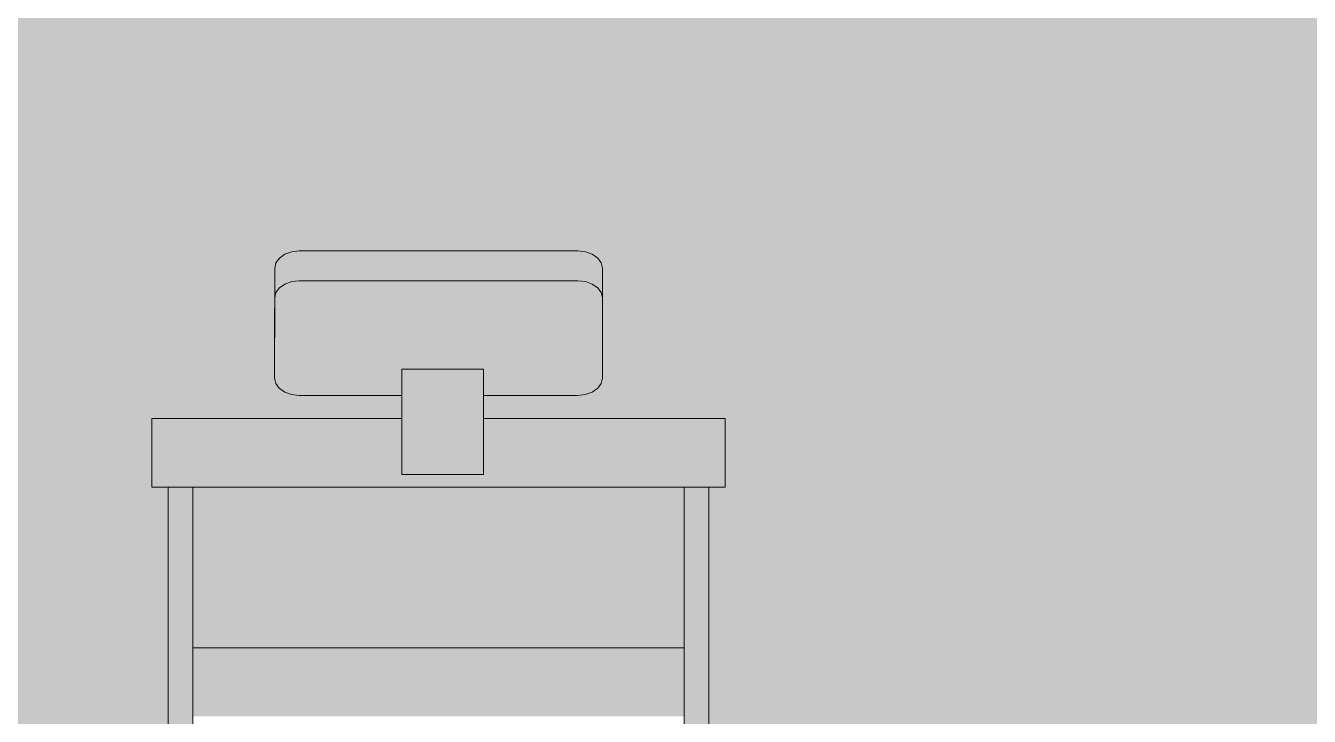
# Model space of a CAD drawing. Header units: centimetres. Extents: x -4381 to 5639, y -3920 to 4826.
# Drawn here: x 22.702 to 23.821, y 29.794 to 30.396 of the extents above; entities that cross this region are included whole.
import ezdxf
from ezdxf.xclip import XClip

# ---------------------------------------------------------------- set-up
doc = ezdxf.new("R2010")
doc.units = ezdxf.units.CM
doc.header["$MEASUREMENT"] = 0
doc.header["$XCLIPFRAME"] = 0
doc.set_wipeout_variables(frame=1)
doc.linetypes.add('Wipeout_Contour', pattern=[100, 0, -100])
for name, color, linetype in [('01- MOBILIER', 7, 'Continuous'), ('Drawing & Figure', 7, 'Continuous'), ('Structural - Bearing', 7, 'Continuous')]:
    doc.layers.add(name, color=color, linetype=linetype)
for name, color, linetype, lineweight in [('01- MOBILIER_Pen_No__101', 252, 'Continuous', 5), ('01- MOBILIER_Pen_No__18', 9, 'Continuous', 5), ('01- MOBILIER_Pen_No__2', 8, 'Continuous', 5), ('01- MOBILIER_Pen_No__7', 7, 'Continuous', 5)]:
    doc.layers.add(name, color=color, linetype=linetype, lineweight=lineweight)
for name, color, linetype, lineweight, true_color in [('01- MOBILIER_Pen_No__102', 7, 'Continuous', 5, 0xcccccc), ('01- MOBILIER_Pen_No__186', 7, 'Continuous', 5, 0xe8e8e8), ('01- MOBILIER_Pen_No__62', 7, 'Continuous', 5, 0xaaaaaa), ('Structural - Bearing_Pen_No__178', 7, 'Continuous', 5, 0xbda888)]:
    doc.layers.add(name, color=color, linetype=linetype, lineweight=lineweight, true_color=true_color)

# ---------------------------------------------------------------- blocks, each defined once
blk = doc.blocks.new('Drawing_8_8', base_point=(-322.5754, 32.2036))
at = {"color": 254, "linetype": 'Wipeout_Contour', "lineweight": 0, "ltscale": 7239.201448}
blk.add_wipeout([(24.3121, 31.9036), (19.2121, 31.9036), (19.2121, 28.9036), (20.2619, 28.9036), (20.2619, 28.9073), (20.2619, 28.9179), (20.2619, 28.9286), (20.2321, 28.9286), (20.2321, 28.9311), (20.2321, 28.9382), (20.2321, 28.9492), (20.2321, 28.9632), (20.2321, 28.9786), (20.2321, 28.9941), (20.2321, 29.008), (20.2321, 29.0191), (20.2321, 29.0262), (20.2321, 29.0286), (20.2321, 29.0366), (20.2321, 29.0482), (20.2321, 29.9936), (20.212, 29.9936), (20.212, 30.0536), (20.5171, 30.0536), (20.5171, 30.0736), (20.3921, 30.0736), (20.3828, 30.0743), (20.3745, 30.0765), (20.3678, 30.0798), (20.3636, 30.084), (20.3621, 30.0886), (20.3621, 30.1146), (20.3621, 30.1846), (20.3636, 30.1892), (20.3679, 30.1934), (20.3745, 30.1967), (20.3829, 30.1989), (20.3921, 30.1996), (20.7321, 30.1996), (20.7414, 30.1989), (20.7498, 30.1967), (20.7564, 30.1934), (20.7607, 30.1892), (20.7621, 30.1846), (20.7621, 30.1586), (20.7621, 30.0886), (20.7606, 30.084), (20.7564, 30.0798), (20.7497, 30.0765), (20.7414, 30.0743), (20.7321, 30.0736), (20.6171, 30.0736), (20.6171, 30.0536), (20.9121, 30.0536), (20.9121, 29.9936), (20.8921, 29.9936), (20.8921, 29.057), (20.8921, 29.0264), (20.8921, 28.996), (20.8921, 28.9688), (20.8921, 28.9472), (20.8921, 28.9334), (20.8921, 28.9286), (20.8621, 28.9286), (20.8621, 28.9179), (20.8621, 28.9073), (20.8621, 28.9036), (21.7385, 28.9036), (21.7385, 28.9536), (21.8985, 28.9536), (21.8985, 29.1754), (21.8486, 29.1754), (21.8485, 29.0033), (21.8385, 29.0033), (21.8385, 29.0003), (21.7685, 29.0003), (21.7685, 29.0103), (21.8385, 29.0103), (21.8386, 29.1886), (21.8985, 29.1886), (21.8985, 29.8229), (21.8696, 29.8232), (21.8361, 29.8249), (21.8139, 29.8287), (21.8114, 29.8316), (21.8114, 29.8612), (21.8146, 29.8637), (21.8216, 29.8663), (21.8416, 29.8709), (21.8878, 29.8898), (21.8959, 29.8928), (21.8986, 29.893), (21.8986, 29.9511), (21.7636, 29.9511), (21.7636, 29.9705), (21.7636, 30.0238), (22.0636, 30.0238), (22.0636, 30.0044), (22.0636, 29.9511), (21.9286, 29.9511), (21.9286, 29.893), (21.9311, 29.8928), (21.9393, 29.8898), (21.9854, 29.8709), (22.0054, 29.8663), (22.0124, 29.8637), (22.0156, 29.8612), (22.0156, 29.8316), (22.0131, 29.8287), (21.9909, 29.8249), (21.9574, 29.8232), (21.9286, 29.8229), (21.9286, 29.302), (21.9286, 29.2792), (21.9286, 29.1886), (21.9786, 29.1886), (21.9786, 29.3607), (21.9886, 29.3607), (21.9886, 29.3637), (22.0586, 29.3637), (22.0586, 29.3537), (21.9886, 29.3537), (21.9886, 29.1754), (21.9286, 29.1754), (21.9286, 28.9536), (22.0885, 28.9536), (22.0886, 28.9336), (22.0886, 28.9036), (22.8734, 28.9036), (22.8734, 28.9638), (22.8477, 28.9638), (22.8477, 28.9472), (22.8477, 28.9334), (22.8477, 28.9286), (22.8263, 28.9286), (22.8263, 28.9311), (22.8263, 28.9382), (22.8263, 28.9492), (22.8263, 28.9632), (22.8263, 28.9786), (22.8263, 28.9941), (22.8263, 29.008), (22.8263, 29.0191), (22.8263, 29.0262), (22.8263, 29.0286), (22.8263, 29.0366), (22.8263, 29.0482), (22.8263, 29.9936), (22.8119, 29.9936), (22.8119, 30.0536), (23.0299, 30.0536), (23.0299, 30.0736), (22.9406, 30.0736), (22.9339, 30.0743), (22.928, 30.0765), (22.9232, 30.0798), (22.9202, 30.084), (22.9191, 30.0886), (22.9191, 30.1146), (22.9192, 30.1846), (22.9202, 30.1892), (22.9233, 30.1934), (22.928, 30.1967), (22.934, 30.1989), (22.9406, 30.1996), (23.1835, 30.1996), (23.1901, 30.1989), (23.196, 30.1967), (23.2008, 30.1934), (23.2038, 30.1892), (23.2049, 30.1846), (23.2049, 30.1586), (23.2049, 30.0886), (23.2038, 30.084), (23.2008, 30.0798), (23.196, 30.0765), (23.19, 30.0743), (23.1834, 30.0736), (23.1013, 30.0736), (23.1013, 30.0536), (23.312, 30.0536), (23.312, 29.9936), (23.2977, 29.9936), (23.2978, 29.057), (23.2978, 29.0264), (23.2978, 28.996), (23.2977, 28.9688), (23.2977, 28.9472), (23.2977, 28.9334), (23.2977, 28.9286), (23.2763, 28.9286), (23.2763, 28.9311), (23.2763, 28.9408), (23.2763, 28.9492), (23.2763, 28.9638), (23.2506, 28.9638), (23.2506, 28.9036), (24.3121, 28.9036)], dxfattribs=at).dxf.layer = 'Structural - Bearing'
at = {"layer": 'Structural - Bearing_Pen_No__178', "linetype": 'Continuous', "ltscale": 10}
blk.add_hatch(color=256, dxfattribs=at).paths.add_polyline_path([(24.3121, 31.9036), (19.2121, 31.9036), (19.2121, 28.9036), (20.2619, 28.9036), (20.2619, 28.9073), (20.2619, 28.9179), (20.2619, 28.9286), (20.2321, 28.9286), (20.2321, 28.9311), (20.2321, 28.9382), (20.2321, 28.9492), (20.2321, 28.9632), (20.2321, 28.9786), (20.2321, 28.9941), (20.2321, 29.008), (20.2321, 29.0191), (20.2321, 29.0262), (20.2321, 29.0286), (20.2321, 29.0366), (20.2321, 29.0482), (20.2321, 29.9936), (20.212, 29.9936), (20.212, 30.0536), (20.5171, 30.0536), (20.5171, 30.0736), (20.3921, 30.0736), (20.3828, 30.0743), (20.3745, 30.0765), (20.3678, 30.0798), (20.3636, 30.084), (20.3621, 30.0886), (20.3621, 30.1146), (20.3621, 30.1846), (20.3636, 30.1892), (20.3679, 30.1934), (20.3745, 30.1967), (20.3829, 30.1989), (20.3921, 30.1996), (20.7321, 30.1996), (20.7414, 30.1989), (20.7498, 30.1967), (20.7564, 30.1934), (20.7607, 30.1892), (20.7621, 30.1846), (20.7621, 30.1586), (20.7621, 30.0886), (20.7606, 30.084), (20.7564, 30.0798), (20.7497, 30.0765), (20.7414, 30.0743), (20.7321, 30.0736), (20.6171, 30.0736), (20.6171, 30.0536), (20.9121, 30.0536), (20.9121, 29.9936), (20.8921, 29.9936), (20.8921, 29.057), (20.8921, 29.0264), (20.8921, 28.996), (20.8921, 28.9688), (20.8921, 28.9472), (20.8921, 28.9334), (20.8921, 28.9286), (20.8621, 28.9286), (20.8621, 28.9179), (20.8621, 28.9073), (20.8621, 28.9036), (21.7385, 28.9036), (21.7385, 28.9536), (21.8985, 28.9536), (21.8985, 29.1754), (21.8486, 29.1754), (21.8485, 29.0033), (21.8385, 29.0033), (21.8385, 29.0003), (21.7685, 29.0003), (21.7685, 29.0103), (21.8385, 29.0103), (21.8386, 29.1886), (21.8985, 29.1886), (21.8985, 29.8229), (21.8696, 29.8232), (21.8361, 29.8249), (21.8139, 29.8287), (21.8114, 29.8316), (21.8114, 29.8612), (21.8146, 29.8637), (21.8216, 29.8663), (21.8416, 29.8709), (21.8878, 29.8898), (21.8959, 29.8928), (21.8986, 29.893), (21.8986, 29.9511), (21.7636, 29.9511), (21.7636, 29.9705), (21.7636, 30.0238), (22.0636, 30.0238), (22.0636, 30.0044), (22.0636, 29.9511), (21.9286, 29.9511), (21.9286, 29.893), (21.9311, 29.8928), (21.9393, 29.8898), (21.9854, 29.8709), (22.0054, 29.8663), (22.0124, 29.8637), (22.0156, 29.8612), (22.0156, 29.8316), (22.0131, 29.8287), (21.9909, 29.8249), (21.9574, 29.8232), (21.9286, 29.8229), (21.9286, 29.302), (21.9286, 29.2792), (21.9286, 29.1886), (21.9786, 29.1886), (21.9786, 29.3607), (21.9886, 29.3607), (21.9886, 29.3637), (22.0586, 29.3637), (22.0586, 29.3537), (21.9886, 29.3537), (21.9886, 29.1754), (21.9286, 29.1754), (21.9286, 28.9536), (22.0885, 28.9536), (22.0886, 28.9336), (22.0886, 28.9036), (22.8734, 28.9036), (22.8734, 28.9638), (22.8477, 28.9638), (22.8477, 28.9472), (22.8477, 28.9334), (22.8477, 28.9286), (22.8263, 28.9286), (22.8263, 28.9311), (22.8263, 28.9382), (22.8263, 28.9492), (22.8263, 28.9632), (22.8263, 28.9786), (22.8263, 28.9941), (22.8263, 29.008), (22.8263, 29.0191), (22.8263, 29.0262), (22.8263, 29.0286), (22.8263, 29.0366), (22.8263, 29.0482), (22.8263, 29.9936), (22.8119, 29.9936), (22.8119, 30.0536), (23.0299, 30.0536), (23.0299, 30.0736), (22.9406, 30.0736), (22.9339, 30.0743), (22.928, 30.0765), (22.9232, 30.0798), (22.9202, 30.084), (22.9191, 30.0886), (22.9191, 30.1146), (22.9192, 30.1846), (22.9202, 30.1892), (22.9233, 30.1934), (22.928, 30.1967), (22.934, 30.1989), (22.9406, 30.1996), (23.1835, 30.1996), (23.1901, 30.1989), (23.196, 30.1967), (23.2008, 30.1934), (23.2038, 30.1892), (23.2049, 30.1846), (23.2049, 30.1586), (23.2049, 30.0886), (23.2038, 30.084), (23.2008, 30.0798), (23.196, 30.0765), (23.19, 30.0743), (23.1834, 30.0736), (23.1013, 30.0736), (23.1013, 30.0536), (23.312, 30.0536), (23.312, 29.9936), (23.2977, 29.9936), (23.2978, 29.057), (23.2978, 29.0264), (23.2978, 28.996), (23.2977, 28.9688), (23.2977, 28.9472), (23.2977, 28.9334), (23.2977, 28.9286), (23.2763, 28.9286), (23.2763, 28.9311), (23.2763, 28.9408), (23.2763, 28.9492), (23.2763, 28.9638), (23.2506, 28.9638), (23.2506, 28.9036), (24.3121, 28.9036)])
at = {"color": 254, "linetype": 'Wipeout_Contour', "lineweight": 0, "ltscale": 151.580097}
blk.add_wipeout([(22.9192, 30.1586), (22.9202, 30.1632), (22.9202, 30.1892), (22.9192, 30.1846)], dxfattribs=at).dxf.layer = '01- MOBILIER'
at = {"color": 254, "linetype": 'Wipeout_Contour', "lineweight": 0, "ltscale": 150.841042}
blk.add_wipeout([(22.812, 29.9936), (22.813, 29.9936), (22.813, 30.0536), (22.812, 30.0536)], dxfattribs=at).dxf.layer = '01- MOBILIER'
at = {"color": 254, "linetype": 'Wipeout_Contour', "lineweight": 0, "ltscale": 152.013484}
blk.add_wipeout([(23.2906, 29.9936), (23.2972, 29.9936), (23.2972, 30.0536), (23.2906, 30.0536)], dxfattribs=at).dxf.layer = '01- MOBILIER'
at = {"color": 254, "linetype": 'Wipeout_Contour', "lineweight": 0, "ltscale": 151.396538}
blk.add_wipeout([(23.1013, 30.0045), (23.1013, 30.0056), (23.0299, 30.0056), (23.0299, 30.0045)], dxfattribs=at).dxf.layer = '01- MOBILIER'
at = {"color": 254, "linetype": 'Wipeout_Contour', "lineweight": 0, "ltscale": 188.495689}
blk.add_wipeout([(22.8477, 29.815), (22.8477, 29.8114), (23.2763, 29.8114), (23.2763, 29.8236), (22.8477, 29.8236)], dxfattribs=at).dxf.layer = '01- MOBILIER'
at = {"color": 254, "linetype": 'Wipeout_Contour', "lineweight": 0, "ltscale": 150.717656}
blk.add_wipeout([(22.8477, 29.7951), (22.8477, 29.7938), (23.2763, 29.7938), (23.2763, 29.7951)], dxfattribs=at).dxf.layer = '01- MOBILIER'
at = {"color": 254, "linetype": 'Wipeout_Contour', "lineweight": 0, "ltscale": 151.124629}
blk.add_wipeout([(23.2763, 29.9936), (22.8477, 29.9936), (22.8477, 29.8534), (23.2763, 29.8534)], dxfattribs=at).dxf.layer = 'Structural - Bearing'
at = {"layer": '01- MOBILIER_Pen_No__102', "linetype": 'Continuous', "ltscale": 10}
blk.add_hatch(color=256, dxfattribs=at).paths.add_polyline_path([(23.2906, 29.9936), (23.2972, 29.9936), (23.2972, 30.0536), (23.2906, 30.0536)])
at = {"layer": '01- MOBILIER_Pen_No__62', "linetype": 'Continuous', "ltscale": 10}
for points in [[(22.9192, 30.1586), (22.9202, 30.1632), (22.9202, 30.1892), (22.9192, 30.1846)], [(22.812, 29.9936), (22.813, 29.9936), (22.813, 30.0536), (22.812, 30.0536)], [(23.1013, 30.0045), (23.1013, 30.0056), (23.0299, 30.0056), (23.0299, 30.0045)], [(22.8477, 29.815), (22.8477, 29.8114), (23.2763, 29.8114), (23.2763, 29.8236), (22.8477, 29.8236)], [(22.8477, 29.7951), (22.8477, 29.7938), (23.2763, 29.7938), (23.2763, 29.7951)]]:
    blk.add_hatch(color=256, dxfattribs=at).paths.add_polyline_path(points)
at = {"layer": 'Structural - Bearing_Pen_No__178', "linetype": 'Continuous', "ltscale": 10}
blk.add_hatch(color=256, dxfattribs=at).paths.add_polyline_path([(23.2763, 29.9936), (22.8477, 29.9936), (22.8477, 29.8534), (23.2763, 29.8534)])
at = {"color": 254, "linetype": 'Wipeout_Contour', "lineweight": 0, "ltscale": 151.59904}
blk.add_wipeout([(22.9202, 30.1632), (22.9233, 30.1674), (22.9233, 30.1934), (22.9202, 30.1892)], dxfattribs=at).dxf.layer = '01- MOBILIER'
at = {"color": 254, "linetype": 'Wipeout_Contour', "lineweight": 0, "ltscale": 150.845972}
blk.add_wipeout([(22.813, 29.9936), (22.8161, 29.9936), (22.8161, 30.0536), (22.813, 30.0536)], dxfattribs=at).dxf.layer = '01- MOBILIER'
at = {"color": 254, "linetype": 'Wipeout_Contour', "lineweight": 0, "ltscale": 152.028933}
blk.add_wipeout([(23.2972, 29.9936), (23.3032, 29.9936), (23.3032, 30.0536), (23.2972, 30.0536)], dxfattribs=at).dxf.layer = '01- MOBILIER'
at = {"color": 254, "linetype": 'Wipeout_Contour', "lineweight": 0, "ltscale": 151.403932}
blk.add_wipeout([(23.1013, 30.0056), (23.1013, 30.0091), (23.0299, 30.0091), (23.0299, 30.0056)], dxfattribs=at).dxf.layer = '01- MOBILIER'
at = {"color": 254, "linetype": 'Wipeout_Contour', "lineweight": 0, "ltscale": 150.829144}
blk.add_wipeout([(23.2763, 29.8236), (23.2763, 29.8358), (22.8477, 29.8358), (22.8477, 29.8236)], dxfattribs=at).dxf.layer = '01- MOBILIER'
at = {"color": 254, "linetype": 'Wipeout_Contour', "lineweight": 0, "ltscale": 150.729521}
blk.add_wipeout([(22.8477, 29.8013), (22.8477, 29.7951), (23.2763, 29.7951), (23.2763, 29.8013)], dxfattribs=at).dxf.layer = '01- MOBILIER'
at = {"layer": '01- MOBILIER_Pen_No__101', "linetype": 'Continuous', "ltscale": 10}
for points in [[(22.9202, 30.1632), (22.9233, 30.1674), (22.9233, 30.1934), (22.9202, 30.1892)], [(22.8477, 29.8013), (22.8477, 29.7951), (23.2763, 29.7951), (23.2763, 29.8013)]]:
    blk.add_hatch(color=256, dxfattribs=at).paths.add_polyline_path(points)
at = {"layer": '01- MOBILIER_Pen_No__102', "linetype": 'Continuous', "ltscale": 10}
blk.add_hatch(color=256, dxfattribs=at).paths.add_polyline_path([(23.2763, 29.8236), (23.2763, 29.8358), (22.8477, 29.8358), (22.8477, 29.8236)])
at = {"layer": '01- MOBILIER_Pen_No__186', "linetype": 'Continuous', "ltscale": 10}
blk.add_hatch(color=256, dxfattribs=at).paths.add_polyline_path([(23.2972, 29.9936), (23.3032, 29.9936), (23.3032, 30.0536), (23.2972, 30.0536)])
at = {"layer": '01- MOBILIER_Pen_No__62', "linetype": 'Continuous', "ltscale": 10}
for points in [[(22.813, 29.9936), (22.8161, 29.9936), (22.8161, 30.0536), (22.813, 30.0536)], [(23.1013, 30.0056), (23.1013, 30.0091), (23.0299, 30.0091), (23.0299, 30.0056)]]:
    blk.add_hatch(color=256, dxfattribs=at).paths.add_polyline_path(points)
at = {"color": 254, "linetype": 'Wipeout_Contour', "lineweight": 0, "ltscale": 151.620252}
blk.add_wipeout([(22.9233, 30.1674), (22.928, 30.1707), (22.928, 30.1967), (22.9233, 30.1934)], dxfattribs=at).dxf.layer = '01- MOBILIER'
at = {"color": 254, "linetype": 'Wipeout_Contour', "lineweight": 0, "ltscale": 150.855372}
blk.add_wipeout([(22.8161, 29.9936), (22.8208, 29.9936), (22.8208, 30.0536), (22.8161, 30.0536)], dxfattribs=at).dxf.layer = '01- MOBILIER'
at = {"color": 254, "linetype": 'Wipeout_Contour', "lineweight": 0, "ltscale": 152.042083}
blk.add_wipeout([(23.3032, 29.9936), (23.3079, 29.9936), (23.3079, 30.0536), (23.3032, 30.0536)], dxfattribs=at).dxf.layer = '01- MOBILIER'
at = {"color": 254, "linetype": 'Wipeout_Contour', "lineweight": 0, "ltscale": 151.418066}
blk.add_wipeout([(23.1013, 30.0091), (23.1013, 30.0146), (23.0299, 30.0146), (23.0299, 30.0091)], dxfattribs=at).dxf.layer = '01- MOBILIER'
at = {"color": 254, "linetype": 'Wipeout_Contour', "lineweight": 0, "ltscale": 150.864445}
blk.add_wipeout([(23.2763, 29.8358), (23.2763, 29.8459), (22.8477, 29.8459), (22.8477, 29.8358)], dxfattribs=at).dxf.layer = '01- MOBILIER'
at = {"color": 254, "linetype": 'Wipeout_Contour', "lineweight": 0, "ltscale": 150.755301}
blk.add_wipeout([(22.8477, 29.8114), (22.8477, 29.8013), (23.2763, 29.8013), (23.2763, 29.8114)], dxfattribs=at).dxf.layer = '01- MOBILIER'
at = {"layer": '01- MOBILIER_Pen_No__101', "linetype": 'Continuous', "ltscale": 10}
for points in [[(22.9233, 30.1674), (22.928, 30.1707), (22.928, 30.1967), (22.9233, 30.1934)], [(22.8161, 29.9936), (22.8208, 29.9936), (22.8208, 30.0536), (22.8161, 30.0536)], [(23.1013, 30.0091), (23.1013, 30.0146), (23.0299, 30.0146), (23.0299, 30.0091)]]:
    blk.add_hatch(color=256, dxfattribs=at).paths.add_polyline_path(points)
at = {"layer": '01- MOBILIER_Pen_No__186', "linetype": 'Continuous', "ltscale": 10}
for points in [[(23.3032, 29.9936), (23.3079, 29.9936), (23.3079, 30.0536), (23.3032, 30.0536)], [(23.2763, 29.8358), (23.2763, 29.8459), (22.8477, 29.8459), (22.8477, 29.8358)]]:
    blk.add_hatch(color=256, dxfattribs=at).paths.add_polyline_path(points)
at = {"layer": '01- MOBILIER_Pen_No__2', "linetype": 'Continuous', "ltscale": 10}
blk.add_hatch(color=256, dxfattribs=at).paths.add_polyline_path([(22.8477, 29.8114), (22.8477, 29.8013), (23.2763, 29.8013), (23.2763, 29.8114)])
at = {"layer": '01- MOBILIER_Pen_No__7', "linetype": 'Continuous', "ltscale": 10}
for p, q in [((22.9192, 30.1846), (22.9202, 30.1892)), ((22.8119, 29.9936), (22.8119, 30.0536)), ((22.812, 30.0536), (22.813, 30.0536)), ((22.812, 29.9936), (22.813, 29.9936))]:
    blk.add_line(p, q, dxfattribs=at)
at = {"color": 254, "linetype": 'Wipeout_Contour', "lineweight": 0, "ltscale": 151.641696}
blk.add_wipeout([(22.928, 30.1707), (22.934, 30.1729), (22.934, 30.1989), (22.928, 30.1967)], dxfattribs=at).dxf.layer = '01- MOBILIER'
at = {"color": 254, "linetype": 'Wipeout_Contour', "lineweight": 0, "ltscale": 150.868325}
blk.add_wipeout([(22.8208, 29.9936), (22.8268, 29.9936), (22.8268, 30.0536), (22.8208, 30.0536)], dxfattribs=at).dxf.layer = '01- MOBILIER'
at = {"color": 254, "linetype": 'Wipeout_Contour', "lineweight": 0, "ltscale": 152.051648}
blk.add_wipeout([(23.3079, 29.9936), (23.3109, 29.9936), (23.3109, 30.0536), (23.3079, 30.0536)], dxfattribs=at).dxf.layer = '01- MOBILIER'
at = {"color": 254, "linetype": 'Wipeout_Contour', "lineweight": 0, "ltscale": 151.437502}
blk.add_wipeout([(23.1013, 30.0146), (23.1013, 30.0214), (23.0299, 30.0214), (23.0299, 30.0146)], dxfattribs=at).dxf.layer = '01- MOBILIER'
at = {"color": 254, "linetype": 'Wipeout_Contour', "lineweight": 0, "ltscale": 150.890332}
blk.add_wipeout([(23.2763, 29.8459), (23.2763, 29.8521), (22.8477, 29.8521), (22.8477, 29.8459)], dxfattribs=at).dxf.layer = '01- MOBILIER'
at = {"layer": '01- MOBILIER_Pen_No__101', "linetype": 'Continuous', "ltscale": 10}
blk.add_hatch(color=256, dxfattribs=at).paths.add_polyline_path([(22.8208, 29.9936), (22.8268, 29.9936), (22.8268, 30.0536), (22.8208, 30.0536)])
at = {"layer": '01- MOBILIER_Pen_No__102', "linetype": 'Continuous', "ltscale": 10}
blk.add_hatch(color=256, dxfattribs=at).paths.add_polyline_path([(23.3079, 29.9936), (23.3109, 29.9936), (23.3109, 30.0536), (23.3079, 30.0536)])
at = {"layer": '01- MOBILIER_Pen_No__18', "linetype": 'Continuous', "ltscale": 10}
blk.add_hatch(color=256, dxfattribs=at).paths.add_polyline_path([(22.928, 30.1707), (22.934, 30.1729), (22.934, 30.1989), (22.928, 30.1967)])
at = {"layer": '01- MOBILIER_Pen_No__186', "linetype": 'Continuous', "ltscale": 10}
blk.add_hatch(color=256, dxfattribs=at).paths.add_polyline_path([(23.2763, 29.8459), (23.2763, 29.8521), (22.8477, 29.8521), (22.8477, 29.8459)])
at = {"layer": '01- MOBILIER_Pen_No__62', "linetype": 'Continuous', "ltscale": 10}
blk.add_hatch(color=256, dxfattribs=at).paths.add_polyline_path([(23.1013, 30.0146), (23.1013, 30.0214), (23.0299, 30.0214), (23.0299, 30.0146)])
at = {"layer": '01- MOBILIER_Pen_No__7', "linetype": 'Continuous', "ltscale": 10}
for p, q in [((22.9202, 30.1892), (22.9233, 30.1934)), ((22.9233, 30.1934), (22.928, 30.1967)), ((22.813, 30.0536), (22.8161, 30.0536)), ((22.8161, 30.0536), (22.8208, 30.0536)), ((23.2972, 30.0536), (23.3032, 30.0536)), ((22.813, 29.9936), (22.8161, 29.9936))]:
    blk.add_line(p, q, dxfattribs=at)
at = {"color": 254, "linetype": 'Wipeout_Contour', "lineweight": 0, "ltscale": 151.661291}
blk.add_wipeout([(22.934, 30.1729), (22.9406, 30.1736), (22.9406, 30.1996), (22.934, 30.1989)], dxfattribs=at).dxf.layer = '01- MOBILIER'
at = {"color": 254, "linetype": 'Wipeout_Contour', "lineweight": 0, "ltscale": 151.566548}
blk.add_wipeout([(23.1013, 30.0214), (23.1013, 30.0965), (23.0299, 30.0965), (23.0299, 30.0214)], dxfattribs=at).dxf.layer = '01- MOBILIER'
at = {"color": 254, "linetype": 'Wipeout_Contour', "lineweight": 0, "ltscale": 150.883563}
blk.add_wipeout([(22.8268, 29.9936), (22.8334, 29.9936), (22.8334, 30.0536), (22.8268, 30.0536)], dxfattribs=at).dxf.layer = '01- MOBILIER'
at = {"color": 254, "linetype": 'Wipeout_Contour', "lineweight": 0, "ltscale": 152.056689}
blk.add_wipeout([(23.3109, 29.9936), (23.312, 29.9936), (23.312, 30.0536), (23.3109, 30.0536)], dxfattribs=at).dxf.layer = '01- MOBILIER'
at = {"color": 254, "linetype": 'Wipeout_Contour', "lineweight": 0, "ltscale": 150.902338}
blk.add_wipeout([(22.8477, 29.8534), (22.8477, 29.8521), (23.2763, 29.8521), (23.2763, 29.8534)], dxfattribs=at).dxf.layer = '01- MOBILIER'
at = {"layer": '01- MOBILIER_Pen_No__102', "linetype": 'Continuous', "ltscale": 10}
for points in [[(22.934, 30.1729), (22.9406, 30.1736), (22.9406, 30.1996), (22.934, 30.1989)], [(23.3109, 29.9936), (23.312, 29.9936), (23.312, 30.0536), (23.3109, 30.0536)]]:
    blk.add_hatch(color=256, dxfattribs=at).paths.add_polyline_path(points)
at = {"layer": '01- MOBILIER_Pen_No__18', "linetype": 'Continuous', "ltscale": 10}
blk.add_hatch(color=256, dxfattribs=at).paths.add_polyline_path([(22.8268, 29.9936), (22.8334, 29.9936), (22.8334, 30.0536), (22.8268, 30.0536)])
at = {"layer": '01- MOBILIER_Pen_No__186', "linetype": 'Continuous', "ltscale": 10}
blk.add_hatch(color=256, dxfattribs=at).paths.add_polyline_path([(22.8477, 29.8534), (22.8477, 29.8521), (23.2763, 29.8521), (23.2763, 29.8534)])
at = {"layer": '01- MOBILIER_Pen_No__62', "linetype": 'Continuous', "ltscale": 10}
blk.add_hatch(color=256, dxfattribs=at).paths.add_polyline_path([(23.1013, 30.0214), (23.1013, 30.0965), (23.0299, 30.0965), (23.0299, 30.0214)])
at = {"layer": '01- MOBILIER_Pen_No__7', "linetype": 'Continuous', "ltscale": 10}
for p, q in [((22.928, 30.1967), (22.934, 30.1989)), ((22.8208, 30.0536), (22.8268, 30.0536)), ((23.3032, 30.0536), (23.3079, 30.0536)), ((23.3079, 30.0536), (23.3109, 30.0536)), ((23.3109, 30.0536), (23.312, 30.0536)), ((23.312, 29.9936), (23.312, 30.0536)), ((23.3079, 29.9936), (23.3109, 29.9936)), ((23.3109, 29.9936), (23.312, 29.9936))]:
    blk.add_line(p, q, dxfattribs=at)
at = {"color": 254, "linetype": 'Wipeout_Contour', "lineweight": 0, "ltscale": 151.962236}
blk.add_wipeout([(22.9406, 30.1736), (23.1835, 30.1736), (23.1835, 30.1996), (22.9406, 30.1996)], dxfattribs=at).dxf.layer = '01- MOBILIER'
at = {"color": 254, "linetype": 'Wipeout_Contour', "lineweight": 0, "ltscale": 454.457193}
blk.add_wipeout([(22.8334, 29.9936), (23.2906, 29.9936), (23.2906, 30.0536), (23.1013, 30.0536), (23.1013, 30.0214), (23.1013, 30.0091), (23.1013, 30.0056), (23.1013, 30.0045), (23.0299, 30.0045), (23.0299, 30.0519), (23.0299, 30.0536), (22.8334, 30.0536)], dxfattribs=at).dxf.layer = '01- MOBILIER'
at = {"layer": '01- MOBILIER_Pen_No__102', "linetype": 'Continuous', "ltscale": 10}
blk.add_hatch(color=256, dxfattribs=at).paths.add_polyline_path([(22.8334, 29.9936), (23.2906, 29.9936), (23.2906, 30.0536), (23.1013, 30.0536), (23.1013, 30.0214), (23.1013, 30.0091), (23.1013, 30.0056), (23.1013, 30.0045), (23.0299, 30.0045), (23.0299, 30.0519), (23.0299, 30.0536), (22.8334, 30.0536)])
at = {"layer": '01- MOBILIER_Pen_No__186', "linetype": 'Continuous', "ltscale": 10}
blk.add_hatch(color=256, dxfattribs=at).paths.add_polyline_path([(22.9406, 30.1736), (23.1835, 30.1736), (23.1835, 30.1996), (22.9406, 30.1996)])
at = {"layer": '01- MOBILIER_Pen_No__7', "linetype": 'Continuous', "ltscale": 10}
for p, q in [((22.934, 30.1989), (22.9406, 30.1996)), ((22.8268, 30.0536), (22.8334, 30.0536)), ((22.8334, 30.0536), (23.0299, 30.0536)), ((23.0299, 30.051), (23.0299, 30.052)), ((23.0299, 30.052), (23.0299, 30.0507)), ((23.1013, 30.0536), (23.2906, 30.0536)), ((23.2906, 30.0536), (23.2972, 30.0536)), ((23.0299, 30.0507), (23.0299, 30.0473)), ((23.0299, 30.0473), (23.0299, 30.0214)), ((23.0299, 30.0146), (23.0299, 30.0214)), ((23.1013, 30.0146), (23.1013, 30.0214)), ((23.0299, 30.0091), (23.0299, 30.0146)), ((23.0299, 30.0056), (23.0299, 30.0091)), ((23.1013, 30.0091), (23.1013, 30.0146)), ((23.1013, 30.0056), (23.1013, 30.0091)), ((23.0299, 30.0045), (23.0299, 30.0056)), ((23.1013, 30.0045), (23.0299, 30.0045)), ((23.1013, 30.0045), (23.1013, 30.0056))]:
    blk.add_line(p, q, dxfattribs=at)
at = {"color": 254, "linetype": 'Wipeout_Contour', "lineweight": 0, "ltscale": 152.266364}
blk.add_wipeout([(23.1835, 30.1736), (23.1901, 30.1729), (23.1901, 30.1989), (23.1835, 30.1996)], dxfattribs=at).dxf.layer = '01- MOBILIER'
at = {"color": 254, "linetype": 'Wipeout_Contour', "lineweight": 0, "ltscale": 337.023743}
blk.add_wipeout([(22.8263, 29.9936), (22.8263, 29.057), (22.8478, 29.057), (22.8477, 29.815), (22.8477, 29.8236), (22.8477, 29.8358), (22.8477, 29.8459), (22.8477, 29.8521), (22.8477, 29.9936)], dxfattribs=at).dxf.layer = '01- MOBILIER'
at = {"color": 254, "linetype": 'Wipeout_Contour', "lineweight": 0, "ltscale": 150.419625}
blk.add_wipeout([(23.2763, 29.9936), (23.2763, 29.057), (23.2978, 29.057), (23.2977, 29.9936)], dxfattribs=at).dxf.layer = '01- MOBILIER'
at = {"layer": '01- MOBILIER_Pen_No__186', "linetype": 'Continuous', "ltscale": 10}
for points in [[(23.1835, 30.1736), (23.1901, 30.1729), (23.1901, 30.1989), (23.1835, 30.1996)], [(22.8263, 29.9936), (22.8263, 29.057), (22.8478, 29.057), (22.8477, 29.815), (22.8477, 29.8236), (22.8477, 29.8358), (22.8477, 29.8459), (22.8477, 29.8521), (22.8477, 29.9936)], [(23.2763, 29.9936), (23.2763, 29.057), (23.2978, 29.057), (23.2977, 29.9936)]]:
    blk.add_hatch(color=256, dxfattribs=at).paths.add_polyline_path(points)
at = {"layer": '01- MOBILIER_Pen_No__7', "linetype": 'Continuous', "ltscale": 10}
for p, q in [((22.9406, 30.1996), (23.1835, 30.1996)), ((22.8161, 29.9936), (22.8208, 29.9936)), ((22.8208, 29.9936), (22.8268, 29.9936)), ((22.8263, 29.9936), (22.8263, 29.0543)), ((22.8263, 29.057), (22.8263, 29.9936)), ((22.8268, 29.9936), (22.8334, 29.9936)), ((22.8334, 29.9936), (23.2906, 29.9936)), ((22.8478, 29.057), (22.8477, 29.9936)), ((23.2763, 29.9936), (23.2763, 29.8534)), ((23.2763, 29.057), (23.2763, 29.9936)), ((23.2906, 29.9936), (23.2972, 29.9936)), ((23.2972, 29.9936), (23.3032, 29.9936)), ((23.2978, 29.057), (23.2977, 29.9936)), ((23.3032, 29.9936), (23.3079, 29.9936)), ((23.2763, 29.8534), (22.8477, 29.8534)), ((23.2763, 29.8521), (23.2763, 29.8534)), ((23.2763, 29.8459), (23.2763, 29.8521)), ((23.2763, 29.8358), (23.2763, 29.8459)), ((23.2763, 29.8236), (23.2763, 29.8358)), ((23.2763, 29.8114), (23.2763, 29.8236)), ((23.2763, 29.8013), (23.2763, 29.8114)), ((23.2763, 29.7951), (23.2763, 29.8013)), ((23.2763, 29.7938), (23.2763, 29.7951))]:
    blk.add_line(p, q, dxfattribs=at)
at = {"color": 254, "linetype": 'Wipeout_Contour', "lineweight": 0, "ltscale": 152.276141}
blk.add_wipeout([(23.1901, 30.1729), (23.1961, 30.1707), (23.196, 30.1967), (23.1901, 30.1989)], dxfattribs=at).dxf.layer = '01- MOBILIER'
at = {"layer": '01- MOBILIER', "linetype": 'Continuous', "lineweight": 0, "ltscale": 10, "true_color": 0xffffff}
blk.add_hatch(color=7, dxfattribs=at).paths.add_polyline_path([(23.1901, 30.1729), (23.1961, 30.1707), (23.196, 30.1967), (23.1901, 30.1989)])
at = {"layer": '01- MOBILIER_Pen_No__7', "linetype": 'Continuous', "ltscale": 10}
blk.add_line((23.1835, 30.1996), (23.1901, 30.1989), dxfattribs=at)
at = {"color": 254, "linetype": 'Wipeout_Contour', "lineweight": 0, "ltscale": 152.279797}
blk.add_wipeout([(23.1961, 30.1707), (23.2008, 30.1674), (23.2008, 30.1934), (23.196, 30.1967)], dxfattribs=at).dxf.layer = '01- MOBILIER'
at = {"layer": '01- MOBILIER_Pen_No__186', "linetype": 'Continuous', "ltscale": 10}
blk.add_hatch(color=256, dxfattribs=at).paths.add_polyline_path([(23.1961, 30.1707), (23.2008, 30.1674), (23.2008, 30.1934), (23.196, 30.1967)])
at = {"color": 254, "linetype": 'Wipeout_Contour', "lineweight": 0, "ltscale": 152.276895}
blk.add_wipeout([(23.2008, 30.1674), (23.2038, 30.1632), (23.2038, 30.1892), (23.2008, 30.1934)], dxfattribs=at).dxf.layer = '01- MOBILIER'
at = {"layer": '01- MOBILIER_Pen_No__186', "linetype": 'Continuous', "ltscale": 10}
blk.add_hatch(color=256, dxfattribs=at).paths.add_polyline_path([(23.2008, 30.1674), (23.2038, 30.1632), (23.2038, 30.1892), (23.2008, 30.1934)])
at = {"layer": '01- MOBILIER_Pen_No__7', "linetype": 'Continuous', "ltscale": 10}
blk.add_line((23.1901, 30.1989), (23.196, 30.1967), dxfattribs=at)
at = {"color": 254, "linetype": 'Wipeout_Contour', "lineweight": 0, "ltscale": 152.267635}
blk.add_wipeout([(23.2038, 30.1632), (23.2049, 30.1586), (23.2049, 30.1846), (23.2038, 30.1892)], dxfattribs=at).dxf.layer = '01- MOBILIER'
at = {"layer": '01- MOBILIER_Pen_No__102', "linetype": 'Continuous', "ltscale": 10}
blk.add_hatch(color=256, dxfattribs=at).paths.add_polyline_path([(23.2038, 30.1632), (23.2049, 30.1586), (23.2049, 30.1846), (23.2038, 30.1892)])
at = {"layer": '01- MOBILIER_Pen_No__7', "linetype": 'Continuous', "ltscale": 10}
for p, q in [((23.196, 30.1967), (23.2008, 30.1934)), ((23.2008, 30.1934), (23.2038, 30.1892)), ((23.2038, 30.1892), (23.2049, 30.1846))]:
    blk.add_line(p, q, dxfattribs=at)
at = {"color": 254, "linetype": 'Wipeout_Contour', "lineweight": 0, "ltscale": 1098.545065}
blk.add_wipeout([(22.9192, 30.1586), (22.9191, 30.0886), (22.9202, 30.084), (22.9232, 30.0798), (22.928, 30.0765), (22.9339, 30.0743), (22.9406, 30.0736), (23.0299, 30.0736), (23.0299, 30.0791), (23.0299, 30.0965), (23.1013, 30.0965), (23.1013, 30.0736), (23.1834, 30.0736), (23.19, 30.0743), (23.196, 30.0765), (23.2008, 30.0798), (23.2038, 30.084), (23.2049, 30.0886), (23.2049, 30.1586), (23.2038, 30.1632), (23.2008, 30.1674), (23.1961, 30.1707), (23.1901, 30.1729), (23.1835, 30.1736), (22.9406, 30.1736), (22.934, 30.1729), (22.928, 30.1707), (22.9233, 30.1674), (22.9202, 30.1632)], dxfattribs=at).dxf.layer = '01- MOBILIER'
at = {"layer": '01- MOBILIER_Pen_No__62', "linetype": 'Continuous', "ltscale": 10}
blk.add_hatch(color=256, dxfattribs=at).paths.add_polyline_path([(22.9192, 30.1586), (22.9191, 30.0886), (22.9202, 30.084), (22.9232, 30.0798), (22.928, 30.0765), (22.9339, 30.0743), (22.9406, 30.0736), (23.0299, 30.0736), (23.0299, 30.0791), (23.0299, 30.0965), (23.1013, 30.0965), (23.1013, 30.0736), (23.1834, 30.0736), (23.19, 30.0743), (23.196, 30.0765), (23.2008, 30.0798), (23.2038, 30.084), (23.2049, 30.0886), (23.2049, 30.1586), (23.2038, 30.1632), (23.2008, 30.1674), (23.1961, 30.1707), (23.1901, 30.1729), (23.1835, 30.1736), (22.9406, 30.1736), (22.934, 30.1729), (22.928, 30.1707), (22.9233, 30.1674), (22.9202, 30.1632)])
at = {"layer": '01- MOBILIER_Pen_No__7', "linetype": 'Continuous', "ltscale": 10}
for p, q in [((22.9191, 30.1146), (22.9192, 30.1846)), ((23.2049, 30.1586), (23.2049, 30.1846)), ((22.9202, 30.1632), (22.9233, 30.1674)), ((22.9233, 30.1674), (22.928, 30.1707)), ((22.928, 30.1707), (22.934, 30.1729)), ((22.934, 30.1729), (22.9406, 30.1736)), ((22.9406, 30.1736), (23.1835, 30.1736)), ((23.1835, 30.1736), (23.1901, 30.1729)), ((23.1901, 30.1729), (23.1961, 30.1707)), ((23.1961, 30.1707), (23.2008, 30.1674)), ((23.2008, 30.1674), (23.2038, 30.1632)), ((22.9191, 30.0886), (22.9192, 30.1586)), ((22.9192, 30.1586), (22.9202, 30.1632)), ((23.2038, 30.1632), (23.2049, 30.1586)), ((23.2049, 30.1586), (23.2049, 30.0886)), ((22.9191, 30.0886), (22.9191, 30.1146)), ((22.9202, 30.084), (22.9191, 30.0886)), ((23.0299, 30.0965), (23.0299, 30.0791)), ((23.0299, 30.0214), (23.0299, 30.0965)), ((23.1013, 30.0965), (23.0299, 30.0965)), ((23.1013, 30.0214), (23.1013, 30.0965)), ((23.2049, 30.0886), (23.2038, 30.084)), ((22.9232, 30.0798), (22.9202, 30.084)), ((22.928, 30.0765), (22.9232, 30.0798)), ((22.9339, 30.0743), (22.928, 30.0765)), ((22.9406, 30.0736), (22.9339, 30.0743)), ((23.19, 30.0743), (23.1834, 30.0736)), ((23.196, 30.0765), (23.19, 30.0743)), ((23.2008, 30.0798), (23.196, 30.0765)), ((23.2038, 30.084), (23.2008, 30.0798)), ((23.0299, 30.0736), (22.9406, 30.0736)), ((23.1834, 30.0736), (23.1013, 30.0736))]:
    blk.add_line(p, q, dxfattribs=at)

msp = doc.modelspace()

# ---------------------------------------------------------------- block references
at = {"layer": 'Drawing & Figure', "color": 151, "linetype": 'Continuous', "lineweight": 5, "ltscale": 10, "true_color": 0x80c2ff}
ref = msp.add_blockref('Drawing_8_8', (-322.57542, 32.20361), dxfattribs=at)
XClip(ref).set_block_clipping_path([(1, 23.6253966175), (50.7463984619, 45.1170657245)])

doc.saveas('drawing.dxf')
